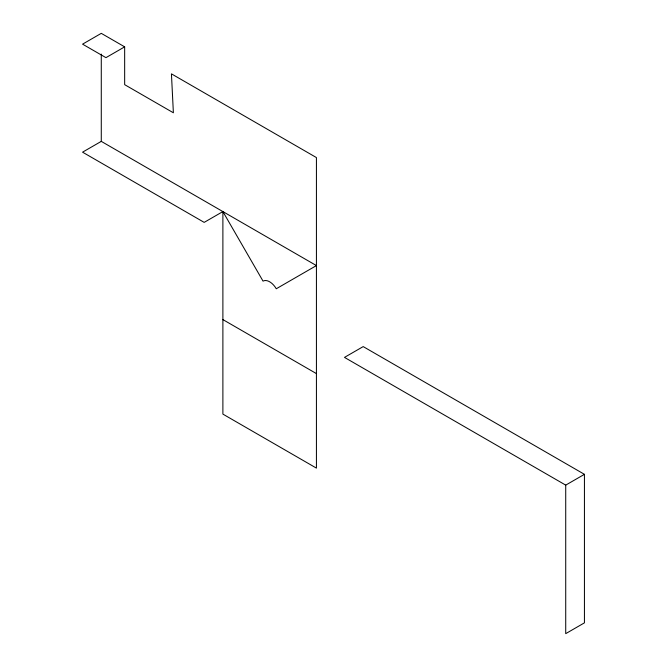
<?xml version="1.0" encoding="UTF-8"?>
<svg xmlns="http://www.w3.org/2000/svg" width="667" height="667" viewBox="0 0 667 667"><rect width="100%" height="100%" fill="white"/><g stroke="black" fill="none" stroke-linecap="round" stroke-linejoin="round"><path stroke-width="1" d="M124.662 46.848L105.953 57.654L82.566 44.155L101.276 33.35L124.662 46.848L124.662 84.659L173.378 112.781L171.436 73.854L316.425 157.57L316.425 468.117L222.886 414.107L222.886 211.581L204.177 222.378L82.566 152.168L101.276 141.371L316.425 265.583L276.271 288.769A13.232 7.637 60 0 0 263.04 281.132L222.886 211.581M565.724 485.126L584.434 474.329L584.434 622.845L565.724 633.65L565.724 485.126L344.489 357.395L363.198 346.598L584.434 474.329M222.886 319.593L316.425 373.603M101.276 54.119L101.276 141.371"/></g></svg>
